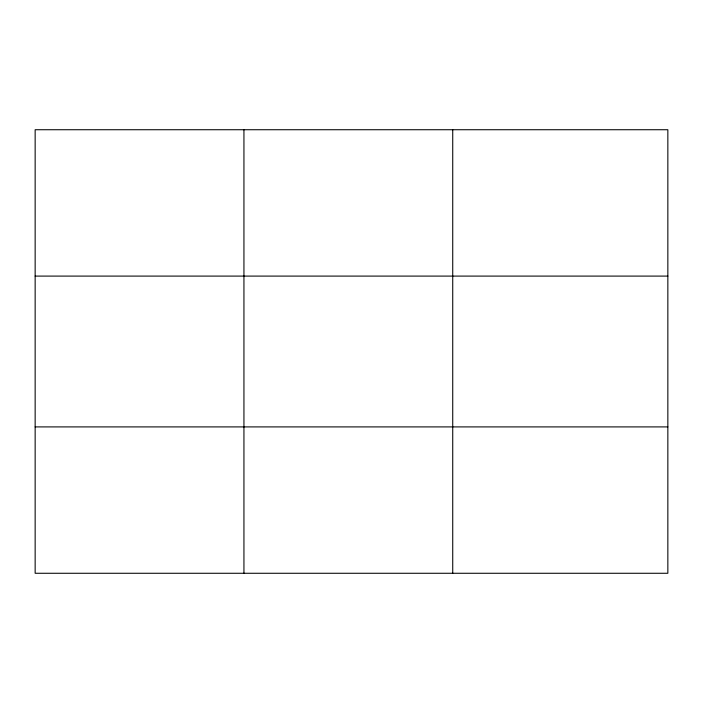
<?xml version="1.0" encoding="UTF-8"?>
<svg xmlns="http://www.w3.org/2000/svg" width="703" height="703" viewBox="0 0 703 703"><rect width="100%" height="100%" fill="white"/><g stroke="black" fill="none" stroke-linecap="round" stroke-linejoin="round"><path stroke-width="1.05" d="M243.941 573.27L243.941 129.73M452.732 573.27L452.732 129.73M667.85 276.094L667.85 129.73L35.15 129.73L35.15 573.27L667.85 573.27L667.85 276.094L35.15 276.094M35.15 426.906L667.85 426.906"/></g></svg>
